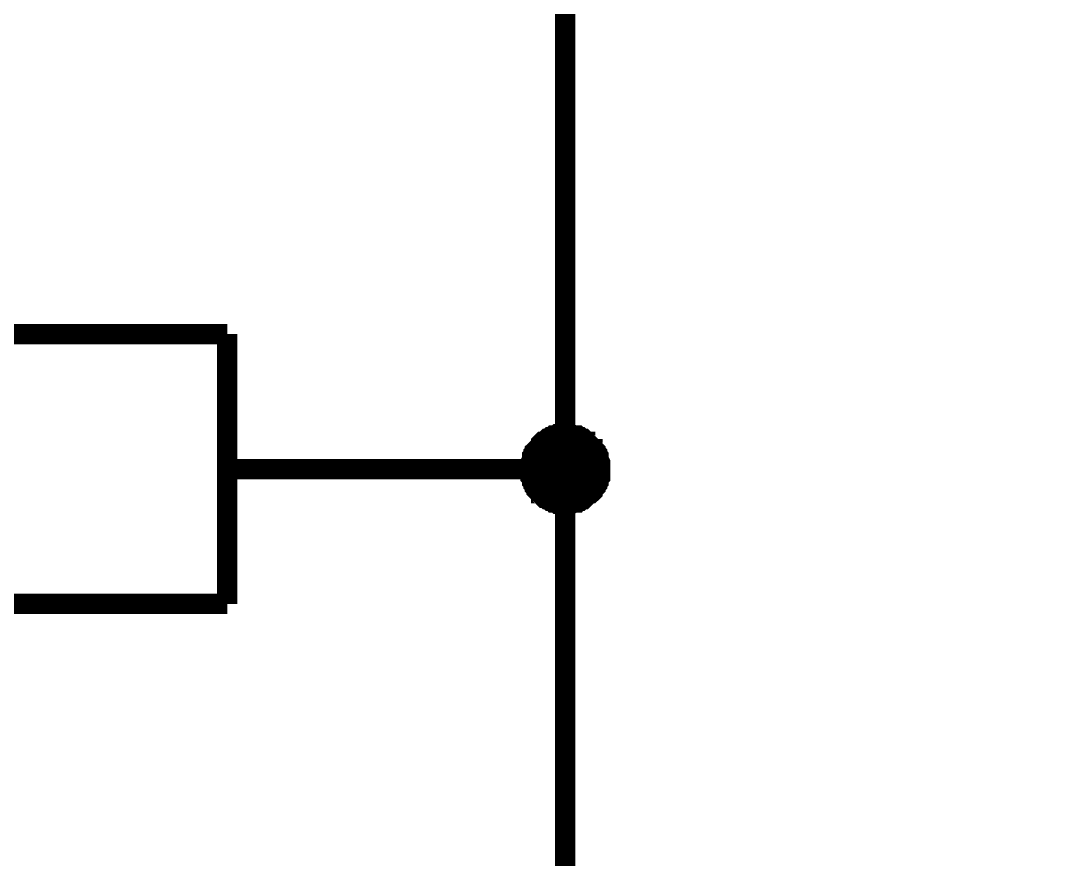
# Model space of a CAD drawing. Header units: millimetres. Extents: x 0 to 841, y 0 to 594.
# Drawn here: x 434.96 to 450.15, y 196.74 to 209.13 of the extents above; entities that cross this region are included whole.
import ezdxf

# ---------------------------------------------------------------- set-up
doc = ezdxf.new("R2010")
doc.units = ezdxf.units.MM
doc.layers.add('Sheet', color=255, linetype='Continuous')

msp = doc.modelspace()

# ---------------------------------------------------------------- linework, layer by layer
at = {"layer": 'Sheet', "color": 18, "true_color": 0x000000, "const_width": 0.3}
for points in [[(443.012, 202.502), (443.012, 202.502), (443.012, 313.978), (450.001, 313.978)], [(438.017, 204.495), (428.004, 204.495)], [(438.017, 200.509), (438.017, 204.495)], [(442.497, 202.502), (442.497, 202.524), (442.497, 202.547), (442.497, 202.569), (442.497, 202.592), (442.52, 202.636), (442.52, 202.659), (442.52, 202.681), (442.542, 202.704), (442.542, 202.726), (442.564, 202.748), (442.564, 202.771), (442.587, 202.793), (442.587, 202.793), (442.609, 202.816), (442.632, 202.838), (442.654, 202.86), (442.654, 202.883), (442.676, 202.905), (442.699, 202.905), (442.721, 202.928), (442.744, 202.95), (442.766, 202.95), (442.788, 202.972), (442.811, 202.972), (442.833, 202.995), (442.856, 202.995), (442.878, 202.995), (442.9, 203.017), (442.923, 203.017), (442.968, 203.017), (442.99, 203.017), (443.012, 203.017)], [(442.497, 202.502), (442.497, 202.524), (442.497, 202.547), (442.497, 202.569), (442.497, 202.592), (442.52, 202.636), (442.52, 202.659), (442.52, 202.681), (442.542, 202.704), (442.542, 202.726), (442.564, 202.748), (442.564, 202.771), (442.587, 202.793), (442.587, 202.793), (442.609, 202.816), (442.632, 202.838), (442.654, 202.86), (442.654, 202.883), (442.676, 202.905), (442.699, 202.905), (442.721, 202.928), (442.744, 202.95), (442.766, 202.95), (442.788, 202.972), (442.811, 202.972), (442.833, 202.995), (442.856, 202.995), (442.878, 202.995), (442.9, 203.017), (442.923, 203.017), (442.968, 203.017), (442.99, 203.017), (443.012, 203.017)], [(442.497, 202.502), (442.497, 202.524), (442.497, 202.547), (442.497, 202.569), (442.497, 202.592), (442.52, 202.636), (442.52, 202.659), (442.52, 202.681), (442.542, 202.704), (442.542, 202.726), (442.564, 202.748), (442.564, 202.771), (442.587, 202.793), (442.587, 202.793), (442.609, 202.816), (442.632, 202.838), (442.654, 202.86), (442.654, 202.883), (442.676, 202.905), (442.699, 202.905), (442.721, 202.928), (442.744, 202.95), (442.766, 202.95), (442.788, 202.972), (442.811, 202.972), (442.833, 202.995), (442.856, 202.995), (442.878, 202.995), (442.9, 203.017), (442.923, 203.017), (442.968, 203.017), (442.99, 203.017), (443.012, 203.017)], [(442.497, 202.502), (442.497, 202.524), (442.497, 202.547), (442.497, 202.569), (442.497, 202.592), (442.52, 202.636), (442.52, 202.659), (442.52, 202.681), (442.542, 202.704), (442.542, 202.726), (442.564, 202.748), (442.564, 202.771), (442.587, 202.793), (442.587, 202.793), (442.609, 202.816), (442.632, 202.838), (442.654, 202.86), (442.654, 202.883), (442.676, 202.905), (442.699, 202.905), (442.721, 202.928), (442.744, 202.95), (442.766, 202.95), (442.788, 202.972), (442.811, 202.972), (442.833, 202.995), (442.856, 202.995), (442.878, 202.995), (442.9, 203.017), (442.923, 203.017), (442.968, 203.017), (442.99, 203.017), (443.012, 203.017)], [(442.497, 202.502), (442.497, 202.524), (442.497, 202.547), (442.497, 202.569), (442.497, 202.592), (442.52, 202.636), (442.52, 202.659), (442.52, 202.681), (442.542, 202.704), (442.542, 202.726), (442.564, 202.748), (442.564, 202.771), (442.587, 202.793), (442.587, 202.793), (442.609, 202.816), (442.632, 202.838), (442.654, 202.86), (442.654, 202.883), (442.676, 202.905), (442.699, 202.905), (442.721, 202.928), (442.744, 202.95), (442.766, 202.95), (442.788, 202.972), (442.811, 202.972), (442.833, 202.995), (442.856, 202.995), (442.878, 202.995), (442.9, 203.017), (442.923, 203.017), (442.968, 203.017), (442.99, 203.017), (443.012, 203.017)], [(442.497, 202.502), (442.497, 202.524), (442.497, 202.547), (442.497, 202.569), (442.497, 202.592), (442.52, 202.636), (442.52, 202.659), (442.52, 202.681), (442.542, 202.704), (442.542, 202.726), (442.564, 202.748), (442.564, 202.771), (442.587, 202.793), (442.587, 202.793), (442.609, 202.816), (442.632, 202.838), (442.654, 202.86), (442.654, 202.883), (442.676, 202.905), (442.699, 202.905), (442.721, 202.928), (442.744, 202.95), (442.766, 202.95), (442.788, 202.972), (442.811, 202.972), (442.833, 202.995), (442.856, 202.995), (442.878, 202.995), (442.9, 203.017), (442.923, 203.017), (442.968, 203.017), (442.99, 203.017), (443.012, 203.017)], [(442.497, 202.502), (442.497, 202.524), (442.497, 202.547), (442.497, 202.569), (442.497, 202.592), (442.52, 202.636), (442.52, 202.659), (442.52, 202.681), (442.542, 202.704), (442.542, 202.726), (442.564, 202.748), (442.564, 202.771), (442.587, 202.793), (442.587, 202.793), (442.609, 202.816), (442.632, 202.838), (442.654, 202.86), (442.654, 202.883), (442.676, 202.905), (442.699, 202.905), (442.721, 202.928), (442.744, 202.95), (442.766, 202.95), (442.788, 202.972), (442.811, 202.972), (442.833, 202.995), (442.856, 202.995), (442.878, 202.995), (442.9, 203.017), (442.923, 203.017), (442.968, 203.017), (442.99, 203.017), (443.012, 203.017)], [(442.497, 202.502), (442.497, 202.524), (442.497, 202.547), (442.497, 202.569), (442.497, 202.592), (442.52, 202.636), (442.52, 202.659), (442.52, 202.681), (442.542, 202.704), (442.542, 202.726), (442.564, 202.748), (442.564, 202.771), (442.587, 202.793), (442.587, 202.793), (442.609, 202.816), (442.632, 202.838), (442.654, 202.86), (442.654, 202.883), (442.676, 202.905), (442.699, 202.905), (442.721, 202.928), (442.744, 202.95), (442.766, 202.95), (442.788, 202.972), (442.811, 202.972), (442.833, 202.995), (442.856, 202.995), (442.878, 202.995), (442.9, 203.017), (442.923, 203.017), (442.968, 203.017), (442.99, 203.017), (443.012, 203.017)], [(443.012, 203.017), (443.012, 203.017)], [(443.012, 203.017), (443.035, 203.017), (443.057, 203.017), (443.08, 203.017), (443.102, 203.017), (443.147, 202.995), (443.169, 202.995), (443.192, 202.995), (443.214, 202.972), (443.236, 202.972), (443.259, 202.95), (443.281, 202.95), (443.304, 202.928), (443.304, 202.905), (443.326, 202.905), (443.348, 202.883), (443.371, 202.86), (443.393, 202.838), (443.416, 202.816), (443.416, 202.793), (443.438, 202.793), (443.46, 202.771), (443.46, 202.748), (443.483, 202.726), (443.483, 202.704), (443.505, 202.681), (443.505, 202.659), (443.505, 202.636), (443.528, 202.592), (443.528, 202.569), (443.528, 202.547), (443.528, 202.524), (443.528, 202.502)], [(443.012, 203.017), (443.012, 203.017)], [(443.012, 203.017), (443.035, 203.017), (443.057, 203.017), (443.08, 203.017), (443.102, 203.017), (443.147, 202.995), (443.169, 202.995), (443.192, 202.995), (443.214, 202.972), (443.236, 202.972), (443.259, 202.95), (443.281, 202.95), (443.304, 202.928), (443.304, 202.905), (443.326, 202.905), (443.348, 202.883), (443.371, 202.86), (443.393, 202.838), (443.416, 202.816), (443.416, 202.793), (443.438, 202.793), (443.46, 202.771), (443.46, 202.748), (443.483, 202.726), (443.483, 202.704), (443.505, 202.681), (443.505, 202.659), (443.505, 202.636), (443.528, 202.592), (443.528, 202.569), (443.528, 202.547), (443.528, 202.524), (443.528, 202.502)], [(443.012, 203.017), (443.012, 203.017)], [(443.012, 203.017), (443.035, 203.017), (443.057, 203.017), (443.08, 203.017), (443.102, 203.017), (443.147, 202.995), (443.169, 202.995), (443.192, 202.995), (443.214, 202.972), (443.236, 202.972), (443.259, 202.95), (443.281, 202.95), (443.304, 202.928), (443.304, 202.905), (443.326, 202.905), (443.348, 202.883), (443.371, 202.86), (443.393, 202.838), (443.416, 202.816), (443.416, 202.793), (443.438, 202.793), (443.46, 202.771), (443.46, 202.748), (443.483, 202.726), (443.483, 202.704), (443.505, 202.681), (443.505, 202.659), (443.505, 202.636), (443.528, 202.592), (443.528, 202.569), (443.528, 202.547), (443.528, 202.524), (443.528, 202.502)], [(443.012, 203.017), (443.012, 203.017)], [(443.012, 203.017), (443.035, 203.017), (443.057, 203.017), (443.08, 203.017), (443.102, 203.017), (443.147, 202.995), (443.169, 202.995), (443.192, 202.995), (443.214, 202.972), (443.236, 202.972), (443.259, 202.95), (443.281, 202.95), (443.304, 202.928), (443.304, 202.905), (443.326, 202.905), (443.348, 202.883), (443.371, 202.86), (443.393, 202.838), (443.416, 202.816), (443.416, 202.793), (443.438, 202.793), (443.46, 202.771), (443.46, 202.748), (443.483, 202.726), (443.483, 202.704), (443.505, 202.681), (443.505, 202.659), (443.505, 202.636), (443.528, 202.592), (443.528, 202.569), (443.528, 202.547), (443.528, 202.524), (443.528, 202.502)], [(443.012, 203.017), (443.012, 203.017)], [(443.012, 203.017), (443.035, 203.017), (443.057, 203.017), (443.08, 203.017), (443.102, 203.017), (443.147, 202.995), (443.169, 202.995), (443.192, 202.995), (443.214, 202.972), (443.236, 202.972), (443.259, 202.95), (443.281, 202.95), (443.304, 202.928), (443.304, 202.905), (443.326, 202.905), (443.348, 202.883), (443.371, 202.86), (443.393, 202.838), (443.416, 202.816), (443.416, 202.793), (443.438, 202.793), (443.46, 202.771), (443.46, 202.748), (443.483, 202.726), (443.483, 202.704), (443.505, 202.681), (443.505, 202.659), (443.505, 202.636), (443.528, 202.592), (443.528, 202.569), (443.528, 202.547), (443.528, 202.524), (443.528, 202.502)], [(443.012, 203.017), (443.012, 203.017)], [(443.012, 203.017), (443.035, 203.017), (443.057, 203.017), (443.08, 203.017), (443.102, 203.017), (443.147, 202.995), (443.169, 202.995), (443.192, 202.995), (443.214, 202.972), (443.236, 202.972), (443.259, 202.95), (443.281, 202.95), (443.304, 202.928), (443.304, 202.905), (443.326, 202.905), (443.348, 202.883), (443.371, 202.86), (443.393, 202.838), (443.416, 202.816), (443.416, 202.793), (443.438, 202.793), (443.46, 202.771), (443.46, 202.748), (443.483, 202.726), (443.483, 202.704), (443.505, 202.681), (443.505, 202.659), (443.505, 202.636), (443.528, 202.592), (443.528, 202.569), (443.528, 202.547), (443.528, 202.524), (443.528, 202.502)], [(443.012, 203.017), (443.012, 203.017)], [(443.012, 203.017), (443.035, 203.017), (443.057, 203.017), (443.08, 203.017), (443.102, 203.017), (443.147, 202.995), (443.169, 202.995), (443.192, 202.995), (443.214, 202.972), (443.236, 202.972), (443.259, 202.95), (443.281, 202.95), (443.304, 202.928), (443.304, 202.905), (443.326, 202.905), (443.348, 202.883), (443.371, 202.86), (443.393, 202.838), (443.416, 202.816), (443.416, 202.793), (443.438, 202.793), (443.46, 202.771), (443.46, 202.748), (443.483, 202.726), (443.483, 202.704), (443.505, 202.681), (443.505, 202.659), (443.505, 202.636), (443.528, 202.592), (443.528, 202.569), (443.528, 202.547), (443.528, 202.524), (443.528, 202.502)], [(443.012, 203.017), (443.012, 203.017)], [(443.012, 203.017), (443.035, 203.017), (443.057, 203.017), (443.08, 203.017), (443.102, 203.017), (443.147, 202.995), (443.169, 202.995), (443.192, 202.995), (443.214, 202.972), (443.236, 202.972), (443.259, 202.95), (443.281, 202.95), (443.304, 202.928), (443.304, 202.905), (443.326, 202.905), (443.348, 202.883), (443.371, 202.86), (443.393, 202.838), (443.416, 202.816), (443.416, 202.793), (443.438, 202.793), (443.46, 202.771), (443.46, 202.748), (443.483, 202.726), (443.483, 202.704), (443.505, 202.681), (443.505, 202.659), (443.505, 202.636), (443.528, 202.592), (443.528, 202.569), (443.528, 202.547), (443.528, 202.524), (443.528, 202.502)], [(438.017, 202.502), (443.012, 202.502)], [(443.012, 201.987), (442.99, 201.987), (442.968, 201.987), (442.923, 201.987), (442.9, 201.987), (442.878, 202.009), (442.856, 202.009), (442.833, 202.009), (442.811, 202.032), (442.788, 202.032), (442.766, 202.054), (442.744, 202.054), (442.721, 202.076), (442.699, 202.076), (442.676, 202.099), (442.654, 202.121), (442.654, 202.144), (442.632, 202.144), (442.609, 202.166), (442.587, 202.188), (442.587, 202.211), (442.564, 202.233), (442.564, 202.256), (442.542, 202.278), (442.542, 202.3), (442.52, 202.323), (442.52, 202.345), (442.52, 202.368), (442.497, 202.39), (442.497, 202.412), (442.497, 202.457), (442.497, 202.48), (442.497, 202.502)], [(442.497, 202.502), (442.497, 202.502)], [(443.012, 201.987), (442.99, 201.987), (442.968, 201.987), (442.923, 201.987), (442.9, 201.987), (442.878, 202.009), (442.856, 202.009), (442.833, 202.009), (442.811, 202.032), (442.788, 202.032), (442.766, 202.054), (442.744, 202.054), (442.721, 202.076), (442.699, 202.076), (442.676, 202.099), (442.654, 202.121), (442.654, 202.144), (442.632, 202.144), (442.609, 202.166), (442.587, 202.188), (442.587, 202.211), (442.564, 202.233), (442.564, 202.256), (442.542, 202.278), (442.542, 202.3), (442.52, 202.323), (442.52, 202.345), (442.52, 202.368), (442.497, 202.39), (442.497, 202.412), (442.497, 202.457), (442.497, 202.48), (442.497, 202.502)], [(442.497, 202.502), (442.497, 202.502)], [(443.012, 201.987), (442.99, 201.987), (442.968, 201.987), (442.923, 201.987), (442.9, 201.987), (442.878, 202.009), (442.856, 202.009), (442.833, 202.009), (442.811, 202.032), (442.788, 202.032), (442.766, 202.054), (442.744, 202.054), (442.721, 202.076), (442.699, 202.076), (442.676, 202.099), (442.654, 202.121), (442.654, 202.144), (442.632, 202.144), (442.609, 202.166), (442.587, 202.188), (442.587, 202.211), (442.564, 202.233), (442.564, 202.256), (442.542, 202.278), (442.542, 202.3), (442.52, 202.323), (442.52, 202.345), (442.52, 202.368), (442.497, 202.39), (442.497, 202.412), (442.497, 202.457), (442.497, 202.48), (442.497, 202.502)], [(442.497, 202.502), (442.497, 202.502)], [(443.012, 201.987), (442.99, 201.987), (442.968, 201.987), (442.923, 201.987), (442.9, 201.987), (442.878, 202.009), (442.856, 202.009), (442.833, 202.009), (442.811, 202.032), (442.788, 202.032), (442.766, 202.054), (442.744, 202.054), (442.721, 202.076), (442.699, 202.076), (442.676, 202.099), (442.654, 202.121), (442.654, 202.144), (442.632, 202.144), (442.609, 202.166), (442.587, 202.188), (442.587, 202.211), (442.564, 202.233), (442.564, 202.256), (442.542, 202.278), (442.542, 202.3), (442.52, 202.323), (442.52, 202.345), (442.52, 202.368), (442.497, 202.39), (442.497, 202.412), (442.497, 202.457), (442.497, 202.48), (442.497, 202.502)], [(442.497, 202.502), (442.497, 202.502)], [(443.012, 201.987), (442.99, 201.987), (442.968, 201.987), (442.923, 201.987), (442.9, 201.987), (442.878, 202.009), (442.856, 202.009), (442.833, 202.009), (442.811, 202.032), (442.788, 202.032), (442.766, 202.054), (442.744, 202.054), (442.721, 202.076), (442.699, 202.076), (442.676, 202.099), (442.654, 202.121), (442.654, 202.144), (442.632, 202.144), (442.609, 202.166), (442.587, 202.188), (442.587, 202.211), (442.564, 202.233), (442.564, 202.256), (442.542, 202.278), (442.542, 202.3), (442.52, 202.323), (442.52, 202.345), (442.52, 202.368), (442.497, 202.39), (442.497, 202.412), (442.497, 202.457), (442.497, 202.48), (442.497, 202.502)], [(442.497, 202.502), (442.497, 202.502)], [(443.012, 201.987), (442.99, 201.987), (442.968, 201.987), (442.923, 201.987), (442.9, 201.987), (442.878, 202.009), (442.856, 202.009), (442.833, 202.009), (442.811, 202.032), (442.788, 202.032), (442.766, 202.054), (442.744, 202.054), (442.721, 202.076), (442.699, 202.076), (442.676, 202.099), (442.654, 202.121), (442.654, 202.144), (442.632, 202.144), (442.609, 202.166), (442.587, 202.188), (442.587, 202.211), (442.564, 202.233), (442.564, 202.256), (442.542, 202.278), (442.542, 202.3), (442.52, 202.323), (442.52, 202.345), (442.52, 202.368), (442.497, 202.39), (442.497, 202.412), (442.497, 202.457), (442.497, 202.48), (442.497, 202.502)], [(442.497, 202.502), (442.497, 202.502)], [(443.012, 201.987), (442.99, 201.987), (442.968, 201.987), (442.923, 201.987), (442.9, 201.987), (442.878, 202.009), (442.856, 202.009), (442.833, 202.009), (442.811, 202.032), (442.788, 202.032), (442.766, 202.054), (442.744, 202.054), (442.721, 202.076), (442.699, 202.076), (442.676, 202.099), (442.654, 202.121), (442.654, 202.144), (442.632, 202.144), (442.609, 202.166), (442.587, 202.188), (442.587, 202.211), (442.564, 202.233), (442.564, 202.256), (442.542, 202.278), (442.542, 202.3), (442.52, 202.323), (442.52, 202.345), (442.52, 202.368), (442.497, 202.39), (442.497, 202.412), (442.497, 202.457), (442.497, 202.48), (442.497, 202.502)], [(442.497, 202.502), (442.497, 202.502)], [(443.012, 201.987), (442.99, 201.987), (442.968, 201.987), (442.923, 201.987), (442.9, 201.987), (442.878, 202.009), (442.856, 202.009), (442.833, 202.009), (442.811, 202.032), (442.788, 202.032), (442.766, 202.054), (442.744, 202.054), (442.721, 202.076), (442.699, 202.076), (442.676, 202.099), (442.654, 202.121), (442.654, 202.144), (442.632, 202.144), (442.609, 202.166), (442.587, 202.188), (442.587, 202.211), (442.564, 202.233), (442.564, 202.256), (442.542, 202.278), (442.542, 202.3), (442.52, 202.323), (442.52, 202.345), (442.52, 202.368), (442.497, 202.39), (442.497, 202.412), (442.497, 202.457), (442.497, 202.48), (442.497, 202.502)], [(442.497, 202.502), (442.497, 202.502)], [(443.528, 202.502), (443.528, 202.48), (443.528, 202.457), (443.528, 202.412), (443.528, 202.39), (443.505, 202.368), (443.505, 202.345), (443.505, 202.323), (443.483, 202.3), (443.483, 202.278), (443.46, 202.256), (443.46, 202.233), (443.438, 202.211), (443.416, 202.188), (443.416, 202.166), (443.393, 202.144), (443.371, 202.144), (443.348, 202.121), (443.326, 202.099), (443.304, 202.076), (443.304, 202.076), (443.281, 202.054), (443.259, 202.054), (443.236, 202.032), (443.214, 202.032), (443.192, 202.009), (443.169, 202.009), (443.147, 202.009), (443.102, 201.987), (443.08, 201.987), (443.057, 201.987), (443.035, 201.987), (443.012, 201.987)], [(443.528, 202.502), (443.528, 202.48), (443.528, 202.457), (443.528, 202.412), (443.528, 202.39), (443.505, 202.368), (443.505, 202.345), (443.505, 202.323), (443.483, 202.3), (443.483, 202.278), (443.46, 202.256), (443.46, 202.233), (443.438, 202.211), (443.416, 202.188), (443.416, 202.166), (443.393, 202.144), (443.371, 202.144), (443.348, 202.121), (443.326, 202.099), (443.304, 202.076), (443.304, 202.076), (443.281, 202.054), (443.259, 202.054), (443.236, 202.032), (443.214, 202.032), (443.192, 202.009), (443.169, 202.009), (443.147, 202.009), (443.102, 201.987), (443.08, 201.987), (443.057, 201.987), (443.035, 201.987), (443.012, 201.987)], [(443.012, 202.502), (443.012, 192.49), (443.012, 187.495)], [(443.528, 202.502), (443.528, 202.48), (443.528, 202.457), (443.528, 202.412), (443.528, 202.39), (443.505, 202.368), (443.505, 202.345), (443.505, 202.323), (443.483, 202.3), (443.483, 202.278), (443.46, 202.256), (443.46, 202.233), (443.438, 202.211), (443.416, 202.188), (443.416, 202.166), (443.393, 202.144), (443.371, 202.144), (443.348, 202.121), (443.326, 202.099), (443.304, 202.076), (443.304, 202.076), (443.281, 202.054), (443.259, 202.054), (443.236, 202.032), (443.214, 202.032), (443.192, 202.009), (443.169, 202.009), (443.147, 202.009), (443.102, 201.987), (443.08, 201.987), (443.057, 201.987), (443.035, 201.987), (443.012, 201.987)], [(443.528, 202.502), (443.528, 202.48), (443.528, 202.457), (443.528, 202.412), (443.528, 202.39), (443.505, 202.368), (443.505, 202.345), (443.505, 202.323), (443.483, 202.3), (443.483, 202.278), (443.46, 202.256), (443.46, 202.233), (443.438, 202.211), (443.416, 202.188), (443.416, 202.166), (443.393, 202.144), (443.371, 202.144), (443.348, 202.121), (443.326, 202.099), (443.304, 202.076), (443.304, 202.076), (443.281, 202.054), (443.259, 202.054), (443.236, 202.032), (443.214, 202.032), (443.192, 202.009), (443.169, 202.009), (443.147, 202.009), (443.102, 201.987), (443.08, 201.987), (443.057, 201.987), (443.035, 201.987), (443.012, 201.987)], [(443.528, 202.502), (443.528, 202.48), (443.528, 202.457), (443.528, 202.412), (443.528, 202.39), (443.505, 202.368), (443.505, 202.345), (443.505, 202.323), (443.483, 202.3), (443.483, 202.278), (443.46, 202.256), (443.46, 202.233), (443.438, 202.211), (443.416, 202.188), (443.416, 202.166), (443.393, 202.144), (443.371, 202.144), (443.348, 202.121), (443.326, 202.099), (443.304, 202.076), (443.304, 202.076), (443.281, 202.054), (443.259, 202.054), (443.236, 202.032), (443.214, 202.032), (443.192, 202.009), (443.169, 202.009), (443.147, 202.009), (443.102, 201.987), (443.08, 201.987), (443.057, 201.987), (443.035, 201.987), (443.012, 201.987)], [(443.528, 202.502), (443.528, 202.48), (443.528, 202.457), (443.528, 202.412), (443.528, 202.39), (443.505, 202.368), (443.505, 202.345), (443.505, 202.323), (443.483, 202.3), (443.483, 202.278), (443.46, 202.256), (443.46, 202.233), (443.438, 202.211), (443.416, 202.188), (443.416, 202.166), (443.393, 202.144), (443.371, 202.144), (443.348, 202.121), (443.326, 202.099), (443.304, 202.076), (443.304, 202.076), (443.281, 202.054), (443.259, 202.054), (443.236, 202.032), (443.214, 202.032), (443.192, 202.009), (443.169, 202.009), (443.147, 202.009), (443.102, 201.987), (443.08, 201.987), (443.057, 201.987), (443.035, 201.987), (443.012, 201.987)], [(443.528, 202.502), (443.528, 202.48), (443.528, 202.457), (443.528, 202.412), (443.528, 202.39), (443.505, 202.368), (443.505, 202.345), (443.505, 202.323), (443.483, 202.3), (443.483, 202.278), (443.46, 202.256), (443.46, 202.233), (443.438, 202.211), (443.416, 202.188), (443.416, 202.166), (443.393, 202.144), (443.371, 202.144), (443.348, 202.121), (443.326, 202.099), (443.304, 202.076), (443.304, 202.076), (443.281, 202.054), (443.259, 202.054), (443.236, 202.032), (443.214, 202.032), (443.192, 202.009), (443.169, 202.009), (443.147, 202.009), (443.102, 201.987), (443.08, 201.987), (443.057, 201.987), (443.035, 201.987), (443.012, 201.987)], [(443.528, 202.502), (443.528, 202.48), (443.528, 202.457), (443.528, 202.412), (443.528, 202.39), (443.505, 202.368), (443.505, 202.345), (443.505, 202.323), (443.483, 202.3), (443.483, 202.278), (443.46, 202.256), (443.46, 202.233), (443.438, 202.211), (443.416, 202.188), (443.416, 202.166), (443.393, 202.144), (443.371, 202.144), (443.348, 202.121), (443.326, 202.099), (443.304, 202.076), (443.304, 202.076), (443.281, 202.054), (443.259, 202.054), (443.236, 202.032), (443.214, 202.032), (443.192, 202.009), (443.169, 202.009), (443.147, 202.009), (443.102, 201.987), (443.08, 201.987), (443.057, 201.987), (443.035, 201.987), (443.012, 201.987)], [(443.528, 202.502), (443.528, 202.502), (443.528, 202.502), (443.528, 202.502), (443.528, 202.502), (443.528, 202.502), (443.528, 202.502), (443.528, 202.502), (443.528, 202.502), (443.528, 202.502), (443.528, 202.502), (443.528, 202.502), (443.528, 202.502), (443.528, 202.502), (443.528, 202.502), (443.528, 202.502), (443.528, 202.502), (443.528, 202.502), (443.528, 202.502), (443.528, 202.502), (443.528, 202.502), (443.528, 202.502), (443.528, 202.502), (443.528, 202.502), (443.528, 202.502), (443.528, 202.502), (443.528, 202.502), (443.528, 202.502), (443.528, 202.502), (443.528, 202.502), (443.528, 202.502), (443.528, 202.502), (443.528, 202.502)], [(443.528, 202.502), (443.528, 202.502)], [(443.528, 202.502), (443.528, 202.502), (443.528, 202.502), (443.528, 202.502), (443.528, 202.502), (443.528, 202.502), (443.528, 202.502), (443.528, 202.502), (443.528, 202.502), (443.528, 202.502), (443.528, 202.502), (443.528, 202.502), (443.528, 202.502), (443.528, 202.502), (443.528, 202.502), (443.528, 202.502), (443.528, 202.502), (443.528, 202.502), (443.528, 202.502), (443.528, 202.502), (443.528, 202.502), (443.528, 202.502), (443.528, 202.502), (443.528, 202.502), (443.528, 202.502), (443.528, 202.502), (443.528, 202.502), (443.528, 202.502), (443.528, 202.502), (443.528, 202.502), (443.528, 202.502), (443.528, 202.502), (443.528, 202.502)], [(443.528, 202.502), (443.528, 202.502)], [(443.528, 202.502), (443.528, 202.502), (443.528, 202.502), (443.528, 202.502), (443.528, 202.502), (443.528, 202.502), (443.528, 202.502), (443.528, 202.502), (443.528, 202.502), (443.528, 202.502), (443.528, 202.502), (443.528, 202.502), (443.528, 202.502), (443.528, 202.502), (443.528, 202.502), (443.528, 202.502), (443.528, 202.502), (443.528, 202.502), (443.528, 202.502), (443.528, 202.502), (443.528, 202.502), (443.528, 202.502), (443.528, 202.502), (443.528, 202.502), (443.528, 202.502), (443.528, 202.502), (443.528, 202.502), (443.528, 202.502), (443.528, 202.502), (443.528, 202.502), (443.528, 202.502), (443.528, 202.502), (443.528, 202.502)], [(443.528, 202.502), (443.528, 202.502)], [(443.528, 202.502), (443.528, 202.502), (443.528, 202.502), (443.528, 202.502), (443.528, 202.502), (443.528, 202.502), (443.528, 202.502), (443.528, 202.502), (443.528, 202.502), (443.528, 202.502), (443.528, 202.502), (443.528, 202.502), (443.528, 202.502), (443.528, 202.502), (443.528, 202.502), (443.528, 202.502), (443.528, 202.502), (443.528, 202.502), (443.528, 202.502), (443.528, 202.502), (443.528, 202.502), (443.528, 202.502), (443.528, 202.502), (443.528, 202.502), (443.528, 202.502), (443.528, 202.502), (443.528, 202.502), (443.528, 202.502), (443.528, 202.502), (443.528, 202.502), (443.528, 202.502), (443.528, 202.502), (443.528, 202.502)], [(443.528, 202.502), (443.528, 202.502)], [(443.528, 202.502), (443.528, 202.502), (443.528, 202.502), (443.528, 202.502), (443.528, 202.502), (443.528, 202.502), (443.528, 202.502), (443.528, 202.502), (443.528, 202.502), (443.528, 202.502), (443.528, 202.502), (443.528, 202.502), (443.528, 202.502), (443.528, 202.502), (443.528, 202.502), (443.528, 202.502), (443.528, 202.502), (443.528, 202.502), (443.528, 202.502), (443.528, 202.502), (443.528, 202.502), (443.528, 202.502), (443.528, 202.502), (443.528, 202.502), (443.528, 202.502), (443.528, 202.502), (443.528, 202.502), (443.528, 202.502), (443.528, 202.502), (443.528, 202.502), (443.528, 202.502), (443.528, 202.502), (443.528, 202.502)], [(443.528, 202.502), (443.528, 202.502)], [(443.528, 202.502), (443.528, 202.502), (443.528, 202.502), (443.528, 202.502), (443.528, 202.502), (443.528, 202.502), (443.528, 202.502), (443.528, 202.502), (443.528, 202.502), (443.528, 202.502), (443.528, 202.502), (443.528, 202.502), (443.528, 202.502), (443.528, 202.502), (443.528, 202.502), (443.528, 202.502), (443.528, 202.502), (443.528, 202.502), (443.528, 202.502), (443.528, 202.502), (443.528, 202.502), (443.528, 202.502), (443.528, 202.502), (443.528, 202.502), (443.528, 202.502), (443.528, 202.502), (443.528, 202.502), (443.528, 202.502), (443.528, 202.502), (443.528, 202.502), (443.528, 202.502), (443.528, 202.502), (443.528, 202.502)], [(443.528, 202.502), (443.528, 202.502)], [(443.528, 202.502), (443.528, 202.502), (443.528, 202.502), (443.528, 202.502), (443.528, 202.502), (443.528, 202.502), (443.528, 202.502), (443.528, 202.502), (443.528, 202.502), (443.528, 202.502), (443.528, 202.502), (443.528, 202.502), (443.528, 202.502), (443.528, 202.502), (443.528, 202.502), (443.528, 202.502), (443.528, 202.502), (443.528, 202.502), (443.528, 202.502), (443.528, 202.502), (443.528, 202.502), (443.528, 202.502), (443.528, 202.502), (443.528, 202.502), (443.528, 202.502), (443.528, 202.502), (443.528, 202.502), (443.528, 202.502), (443.528, 202.502), (443.528, 202.502), (443.528, 202.502), (443.528, 202.502), (443.528, 202.502)], [(443.528, 202.502), (443.528, 202.502)], [(443.528, 202.502), (443.528, 202.502), (443.528, 202.502), (443.528, 202.502), (443.528, 202.502), (443.528, 202.502), (443.528, 202.502), (443.528, 202.502), (443.528, 202.502), (443.528, 202.502), (443.528, 202.502), (443.528, 202.502), (443.528, 202.502), (443.528, 202.502), (443.528, 202.502), (443.528, 202.502), (443.528, 202.502), (443.528, 202.502), (443.528, 202.502), (443.528, 202.502), (443.528, 202.502), (443.528, 202.502), (443.528, 202.502), (443.528, 202.502), (443.528, 202.502), (443.528, 202.502), (443.528, 202.502), (443.528, 202.502), (443.528, 202.502), (443.528, 202.502), (443.528, 202.502), (443.528, 202.502), (443.528, 202.502)], [(443.528, 202.502), (443.528, 202.502)], [(428.004, 200.509), (438.017, 200.509)]]:
    msp.add_lwpolyline(points, dxfattribs=at)
at = {"layer": 'Sheet', "color": 18, "true_color": 0x000000, "const_width": 0.508}
msp.add_lwpolyline([(442.746, 202.5, 1), (443.254, 202.5, 1)], format="xyb", close=True, dxfattribs=at)

doc.saveas('drawing.dxf')
